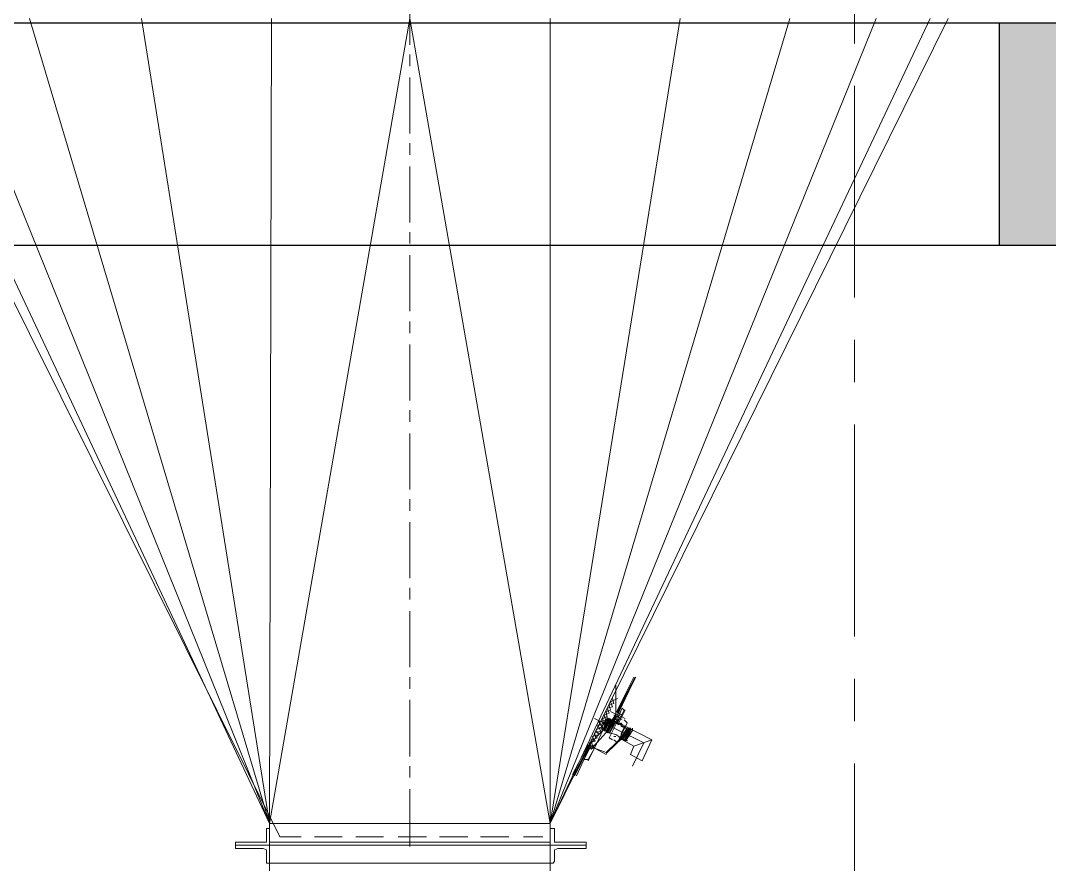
# Model space of a CAD drawing. Header units: millimetres. Extents: x 3220 to 226993, y 817 to 176024.
# Drawn here: x 124529 to 126842, y 139051 to 140948 of the extents above; entities that cross this region are included whole.
import ezdxf

# ---------------------------------------------------------------- set-up
doc = ezdxf.new("R2010")
doc.units = ezdxf.units.MM
doc.linetypes.add('AXES', pattern=[50.8, 31.75, -6.35, 6.35, -6.35])
doc.layers.add('Axe', color=1, linetype='AXES', lineweight=9)

# ---------------------------------------------------------------- blocks, each defined once
blk = doc.blocks.new('section 4-3')
h = blk.add_hatch()
h.set_pattern_fill('AR-CONC', color=256, scale=3)
h.set_pattern_definition([(50, (0, 1000), (546.554, -47.817), [57.15, -628.65]), (355, (0, 1000), (-105.73, 573.17), [45.72, -502.922]), (100.4514, (45.55, 996), (440.824, 525.353), [48.57, -534.27]), (46.184, (0, 1152.4), (813.237, -126.127), [85.725, -942.975]), (96.6356, (67.8, 1141.9), (712.212, 742.28), [72.855, -801.407]), (351.184, (0, 1152.4), (712.212, 742.28), [68.58, -754.38]), (21, (76.2, 1114.3), (454.843, -306.796), [57.15, -628.65]), (326, (76.2, 1114.3), (185.406, 552.564), [45.72, -502.92]), (71.4514, (114.1, 1088.73), (640.25, 245.768), [48.57, -534.27]), (37.5, (0, 1000), (9.2658, 253.665), [0, -496.824, 0, -510.54, 0, -504.825]), (7.5, (0, 1000), (200.459, 300.5417), [0, -291.084, 0, -485.394, 0, -192.405]), (327.5, (-169.93, 1000), (406.7718, -17.1862), [0, -190.5, 0, -594.36, 0, -788.67]), (317.5, (-246.13, 1000), (444.3875, 76.2795), [0, -247.65, 0, -394.716, 0, -560.07])])
h.paths.add_polyline_path([(0, 4500), (-250, 4500), (-250, 1000), (0, 1000)])
h.paths.add_polyline_path([(250, 4500), (0, 4500), (0, 1000), (250, 1000)])
h.paths.add_polyline_path([(0, 5000), (-250, 5000), (-250, 4500), (0, 4500)])
h.paths.add_polyline_path([(14750, 5000), (15000, 5000), (15000, 4500), (14750, 4500)], flags=17)
h.paths.add_polyline_path([(15000, 5000), (14750, 5000), (14750, 4500), (15000, 4500)], flags=17)
h.paths.add_polyline_path([(15250, 5000), (15000, 5000), (15000, 4500), (15250, 4500)])
h.paths.add_polyline_path([(15250, 4500), (15000, 4500), (15000, 0), (15250, 0)])
h.paths.add_polyline_path([(15000, 4500), (14750, 4500), (14750, 0), (15000, 0)])
h.paths.add_polyline_path([(1800, 4500), (1800, 5000), (0, 5000), (0, 4500)])
h.paths.add_polyline_path([(9250, 4500), (9250, 5000), (9000, 5000), (9000, 4500)])
h.paths.add_polyline_path([(6325, 5000), (6325, 4500), (9000, 4500), (9000, 5000)])
h.paths.add_polyline_path([(3675, 4500), (3675, 5000), (3600, 5000), (3600, 4500)])
h.paths.add_polyline_path([(13000, 5000), (13000, 4500), (15000, 4500), (15000, 5000)])
for points in [[(-250, 0), (-250, 5000), (15250, 5000)], [(250, 0), (250, 4500), (15250, 4500)]]:
    blk.add_lwpolyline(points)
at = {"color": 6}
blk.add_lwpolyline([(6325, 5000), (6325, 4500)], dxfattribs=at)
at = {"layer": 'Axe', "ltscale": 15}
blk.add_line((6000, -4000), (6000, 33046.2), dxfattribs=at)
blk = doc.blocks.new('ligne broyage 2')
at = {"color": 1, "linetype": 'Continuous', "lineweight": 5, "true_color": 0x000001}
for points in [[(400.7, 2725.4), (400.7, 2851.2)], [(400.7, 2677.6), (400.7, 2703.7)], [(400.7, 2525.7), (400.7, 2651.6)], [(400.7, 2478), (400.7, 2504)], [(400.7, 2326.1), (400.7, 2452)], [(400.7, 2278.4), (400.7, 2304.4)], [(400.7, 2126.5), (400.7, 2252.3)], [(400.7, 2077.3), (400.7, 2103.3)], [(400.7, 1925.4), (400.7, 2051.3)], [(400.7, 1877.7), (400.7, 1903.7)], [(400.7, 1725.8), (400.7, 1851.6)], [(400.7, 1678), (400.7, 1704.1)], [(400.7, 1526.1), (400.7, 1652)], [(400.7, 1478.4), (400.7, 1504.4)], [(400.7, 1326.5), (400.7, 1452.4)], [(400.7, 1277.3), (400.7, 1303.4)], [(400.7, 1125.4), (400.7, 1252.7)], [(400.7, 1077.7), (400.7, 1103.7)], [(400.7, 922.9), (400.7, 1051.7)]]:
    blk.add_lwpolyline(points, dxfattribs=at)
at = {"color": 7, "linetype": 'Continuous', "lineweight": 5, "true_color": 0x000007}
for points in [[(85.3, 975), (-810.1, 2784.7), (-810.1, 2784.7)], [(-769.6, 2784.7), (85.3, 975)], [(85.3, 2784.7), (85.3, 975), (-648.1, 2784.7)], [(-206.9, 2784.7), (85.3, 975), (-454.2, 2784.7)], [(400.7, 2784.7), (85.3, 975)], [(716.1, 975), (400.7, 2784.7)], [(645.2, 944.6), (692.9, 944.6), (1608.6, 2784.7)], [(1255.6, 2784.7), (716.1, 975), (711.7, 2784.7)], [(1003.9, 2784.7), (716.1, 975), (1448, 2784.7)], [(716.1, 975), (1566.6, 2784.7)], [(-62.2, 1286), (-62.2, 1207.9)], [(-50.6, 1248.4), (-66.5, 1255.6)], [(-62.2, 1260), (-62.2, 1262.9)], [(-62.2, 1252.7), (-62.2, 1260)], [(-57.9, 1244.1), (-55, 1255.6)], [(-47.7, 1241.2), (-57.9, 1244.1)], [(-55, 1236.8), (-50.6, 1248.4)], [(-43.4, 1233.9), (-55, 1236.8)], [(-50.6, 1229.6), (-47.7, 1241.2)], [(-40.5, 1226.7), (-50.6, 1229.6)], [(-47.7, 1222.4), (-43.4, 1233.9)], [(-43.4, 1210.8), (-40.5, 1226.7)], [(-47.7, 1210.8), (-66.5, 1200.7), (-66.5, 1200.7)], [(-43.4, 1210.8), (-62.2, 1200.7), (-62.2, 1200.7)], [(-36.2, 1218), (-47.7, 1222.4)], [(-33.3, 1210.8), (-43.4, 1215.1)], [(-40.5, 1203.6), (-36.2, 1218)], [(-24.6, 1203.6), (-28.9, 1203.6), (-40.5, 1207.9)], [(-36.2, 1196.3), (-33.3, 1200.7), (-33.3, 1210.8)], [(-33.3, 1189.1), (-24.6, 1203.6)], [(-83.9, 1193.4), (-99.8, 1184.7), (-99.8, 1184.7)], [(-28.9, 1189.1), (-50.6, 1177.5), (-50.6, 1177.5)], [(-21.7, 1193.4), (-36.2, 1200.7)], [(-17.4, 1184.7), (-33.3, 1193.4)], [(-14.5, 1144.2), (-33.3, 1184.7), (-33.3, 1184.7)], [(-28.9, 1181.9), (-21.7, 1196.3)], [(-14.5, 1177.5), (-28.9, 1181.9)], [(-24.6, 1174.6), (-17.4, 1184.7)], [(-69.4, 1167.4), (-88.2, 1160.2), (-88.2, 1160.2)], [(-10.1, 1170.3), (-24.6, 1174.6)], [(-7.2, 1163.1), (-21.7, 1167.4)], [(-17.4, 1167.4), (-14.5, 1177.5)], [(-2.9, 1155.8), (-17.4, 1160.2)], [(-14.5, 1160.2), (-10.1, 1170.3)], [(-10.1, 1148.6), (-7.2, 1163.1)], [(-7.2, 1148.6), (-14.5, 1151.5)], [(-7.2, 1141.4), (-7.2, 1148.6), (-2.9, 1155.8)], [(-2.9, 1141.4), (-7.2, 1144.2)], [(716.1, 975), (85.3, 975), (85.3, 975)], [(716.1, 933), (85.3, 933)], [(85.3, 925.8), (85.3, 277.7)], [(101.3, 944.6), (144.7, 944.6)], [(177.9, 944.6), (241.6, 944.6)], [(270.5, 944.6), (334.2, 944.6)], [(363.1, 944.6), (426.7, 944.6)], [(460, 944.6), (522.2, 944.6)], [(552.6, 944.6), (614.8, 944.6)], [(716.1, 918.6), (716.1, 270.5)], [(85.3, 885.3), (716.1, 885.3), (716.1, 885.3)]]:
    blk.add_lwpolyline(points, dxfattribs=at)
at = {"color": 7, "linetype": 'Continuous', "lineweight": 15, "true_color": 0x000007}
for points in [[(-62.2, 1210.8), (-107, 1303.4)], [(-55, 1207.9), (-102.7, 1303.4)], [(-83.9, 1229.6), (-69.4, 1200.7)], [(-81, 1229.6), (-83.9, 1229.6)], [(-76.7, 1233.9), (-81, 1229.6)], [(-81, 1229.6), (-66.5, 1200.7)], [(-76.7, 1233.9), (-66.5, 1210.8)], [(-62.2, 1226.7), (-69.4, 1222.4)], [(-81, 1207.9), (-88.2, 1200.7)], [(-69.4, 1222.4), (-76.7, 1218)], [(-69.4, 1210.8), (-76.7, 1207.9)], [(-66.5, 1215.1), (-73.8, 1210.8)], [(-69.4, 1210.8), (-47.7, 1167.4)], [(-57.9, 1218), (-66.5, 1215.1)], [(-57.9, 1203.6), (-62.2, 1210.8), (-66.5, 1207.9)], [(-66.5, 1207.9), (-7.2, 1141.4)], [(-62.2, 1203.6), (-66.5, 1200.7)], [(-66.5, 1200.7), (-66.5, 1203.6), (-66.5, 1203.6)], [(-43.4, 1210.8), (-62.2, 1203.6)], [(-55, 1207.9), (-2.9, 1151.5)], [(-43.4, 1210.8), (-43.4, 1215.1)], [(-33.3, 1184.7), (-43.4, 1210.8), (-28.9, 1189.1)], [(-33.3, 1203.6), (-40.5, 1196.3), (-40.5, 1196.3)], [(-83.9, 1193.4), (-143.2, 1163.1), (-121.5, 1115.3)], [(-99.8, 1184.7), (-99.8, 1189.1)], [(-99.8, 1184.7), (-83.9, 1160.2), (-83.9, 1160.2)], [(-92.6, 1189.1), (-95.5, 1189.1), (-95.5, 1184.7)], [(-95.5, 1184.7), (-43.4, 1134.1)], [(-69.4, 1200.7), (-92.6, 1189.1)], [(-66.5, 1200.7), (-92.6, 1184.7)], [(-92.6, 1184.7), (-40.5, 1134.1)], [(-88.2, 1200.7), (-66.5, 1155.8), (-66.5, 1155.8)], [(-73.8, 1193.4), (-83.9, 1189.1)], [(-76.7, 1196.3), (-73.8, 1200.7)], [(-62.2, 1200.7), (-69.4, 1196.3)], [(-33.3, 1184.7), (-50.6, 1177.5), (-50.6, 1177.5)], [(-33.3, 1184.7), (-28.9, 1189.1)], [(-102.7, 1148.6), (-143.2, 1163.1)], [(-69.4, 1167.4), (-102.7, 1148.6), (-95.5, 1129.8)], [(-88.2, 1160.2), (-88.2, 1163.1), (-88.2, 1163.1)], [(-62.2, 1174.6), (-73.8, 1167.4)], [(-57.9, 1163.1), (-66.5, 1155.8)], [(-50.6, 1177.5), (-62.2, 1174.6)], [(-62.2, 1170.3), (-57.9, 1170.3)], [(-47.7, 1167.4), (-55, 1163.1)], [(-43.4, 1134.1), (-40.5, 1129.8), (-40.5, 1129.8)], [(-40.5, 1129.8), (-14.5, 1144.2), (-40.5, 1134.1)], [(-10.1, 1148.6), (-14.5, 1144.2), (-14.5, 1144.2)], [(0, 1118.2), (-14.5, 1144.2), (0, 1115.3)], [(-10.1, 1144.2), (-14.5, 1144.2), (-14.5, 1144.2)], [(0, 1151.5), (-7.2, 1148.6), (-2.9, 1151.5)], [(-7.2, 1148.6), (-2.9, 1144.2), (-7.2, 1141.4)], [(-2.9, 1144.2), (26, 1082)], [(-2.9, 1141.4), (8.7, 1118.2), (0, 1118.2), (0, 1115.3)], [(0, 1151.5), (34.7, 1084.9)], [(-95.5, 1129.8), (-121.5, 1115.3)], [(85.3, 975), (716.1, 975), (716.1, 975)], [(85.3, 975), (85.3, 925.8), (85.3, 925.8)], [(716.1, 925.8), (716.1, 975), (716.1, 975)], [(4.3, 925.8), (85.3, 925.8), (85.3, 963.4)], [(75.2, 963.4), (78.1, 963.4), (78.1, 963.4)], [(75.2, 963.4), (75.2, 940.3)], [(85.3, 963.4), (78.1, 963.4)], [(716.1, 963.4), (719, 963.4)], [(792.7, 925.8), (716.1, 925.8), (716.1, 963.4)], [(723.3, 963.4), (719, 963.4), (719, 963.4)], [(723.3, 963.4), (723.3, 940.3)], [(4.3, 930.2), (4.3, 933), (8.7, 933)], [(4.3, 925.8), (4.3, 930.2)], [(4.3, 925.8), (4.3, 918.6)], [(4.3, 925.8), (85.3, 925.8), (85.3, 885.3)], [(68, 933), (8.7, 933)], [(75.2, 940.3), (75.2, 933), (68, 933)], [(792.7, 925.8), (716.1, 925.8), (716.1, 885.3)], [(723.3, 940.3), (723.3, 933), (730.5, 933)], [(730.5, 933), (789.8, 933)], [(792.7, 930.2), (792.7, 933), (789.8, 933)], [(792.7, 925.8), (792.7, 930.2)], [(792.7, 925.8), (792.7, 918.6)], [(4.3, 918.6), (8.7, 918.6), (8.7, 918.6)], [(68, 918.6), (8.7, 918.6)], [(75.2, 911.3), (75.2, 915.7), (68, 918.6)], [(75.2, 889.6), (75.2, 911.3)], [(723.3, 911.3), (723.3, 915.7), (730.5, 918.6)], [(723.3, 889.6), (723.3, 911.3)], [(730.5, 918.6), (789.8, 918.6)], [(792.7, 918.6), (789.8, 918.6), (789.8, 918.6)], [(75.2, 889.6), (78.1, 885.3), (78.1, 885.3)], [(85.3, 885.3), (78.1, 885.3)], [(716.1, 885.3), (719, 885.3)], [(723.3, 889.6), (723.3, 885.3), (719, 885.3)]]:
    blk.add_lwpolyline(points, dxfattribs=at)
at = {"color": 7, "linetype": 'Continuous', "lineweight": -2, "true_color": 0x000007}
for points in [[(-66.5, 1222.4), (-107, 1303.4), (-66.5, 1226.7), (-107, 1303.4), (-66.5, 1226.7)], [(-62.2, 1215.1), (-55, 1207.9), (-62.2, 1218)], [(-62.2, 1203.6), (-47.7, 1177.5), (-57.9, 1196.3)], [(-57.9, 1207.9), (-43.4, 1181.9)], [(-57.9, 1203.6), (-43.4, 1177.5)], [(-47.7, 1210.8), (-33.3, 1184.7), (-50.6, 1210.8)], [(-50.6, 1207.9), (-36.2, 1181.9), (-36.2, 1181.9)], [(-47.7, 1210.8), (-36.2, 1200.7), (-36.2, 1200.7)], [(-99.8, 1184.7), (-81, 1160.2), (-95.5, 1184.7)], [(-95.5, 1189.1), (-76.7, 1163.1), (-92.6, 1189.1)], [(-73.8, 1163.1), (-88.2, 1189.1), (-73.8, 1167.4)], [(-83.9, 1193.4), (-73.8, 1174.6), (-73.8, 1174.6)], [(-95.5, 1177.5), (-83.9, 1160.2), (-83.9, 1160.2)], [(-2.9, 1151.5), (30.4, 1084.9), (30.4, 1084.9)], [(30.4, 1082), (-2.9, 1148.6), (30.4, 1084.9), (-2.9, 1148.6)]]:
    blk.add_lwpolyline(points, dxfattribs=at)
at = {"color": 5, "linetype": 'Continuous', "lineweight": 5, "true_color": 0x000005}
for points in [[(-50.6, 1226.7), (-83.9, 1210.8), (-83.9, 1210.8)], [(-14.5, 1210.8), (-125.9, 1155.8), (-125.9, 1155.8)], [(-125.9, 1155.8), (-99.8, 1103.7), (-99.8, 1103.7)]]:
    blk.add_lwpolyline(points, dxfattribs=at)
at = {"color": 7, "linetype": 'Continuous', "lineweight": -2, "true_color": 0x000007}
for points in [[(-57.9, 1207.9), (-62.2, 1215.1)], [(-55, 1207.9), (-40.5, 1181.9)]]:
    blk.add_lwpolyline(points, close=True, dxfattribs=at)
at = {"color": 7, "linetype": 'Continuous', "lineweight": 15, "true_color": 0x000007}
blk.add_lwpolyline([(-55, 1207.9), (-57.9, 1203.6)], close=True, dxfattribs=at)
at = {"color": 7, "linetype": 'Continuous', "lineweight": 5, "true_color": 0x000007}
blk.add_lwpolyline([(85.3, 925.8), (716.1, 925.8)], close=True, dxfattribs=at)

msp = doc.modelspace()

# ---------------------------------------------------------------- block references
at = {"color": 2}
msp.add_blockref('section 4-3', (120404.1, 135943.7), dxfattribs=at)
at = {"xscale": -1}
msp.add_blockref('ligne broyage 2', (125804.9, 138168.5), dxfattribs=at)

doc.saveas('drawing.dxf')
